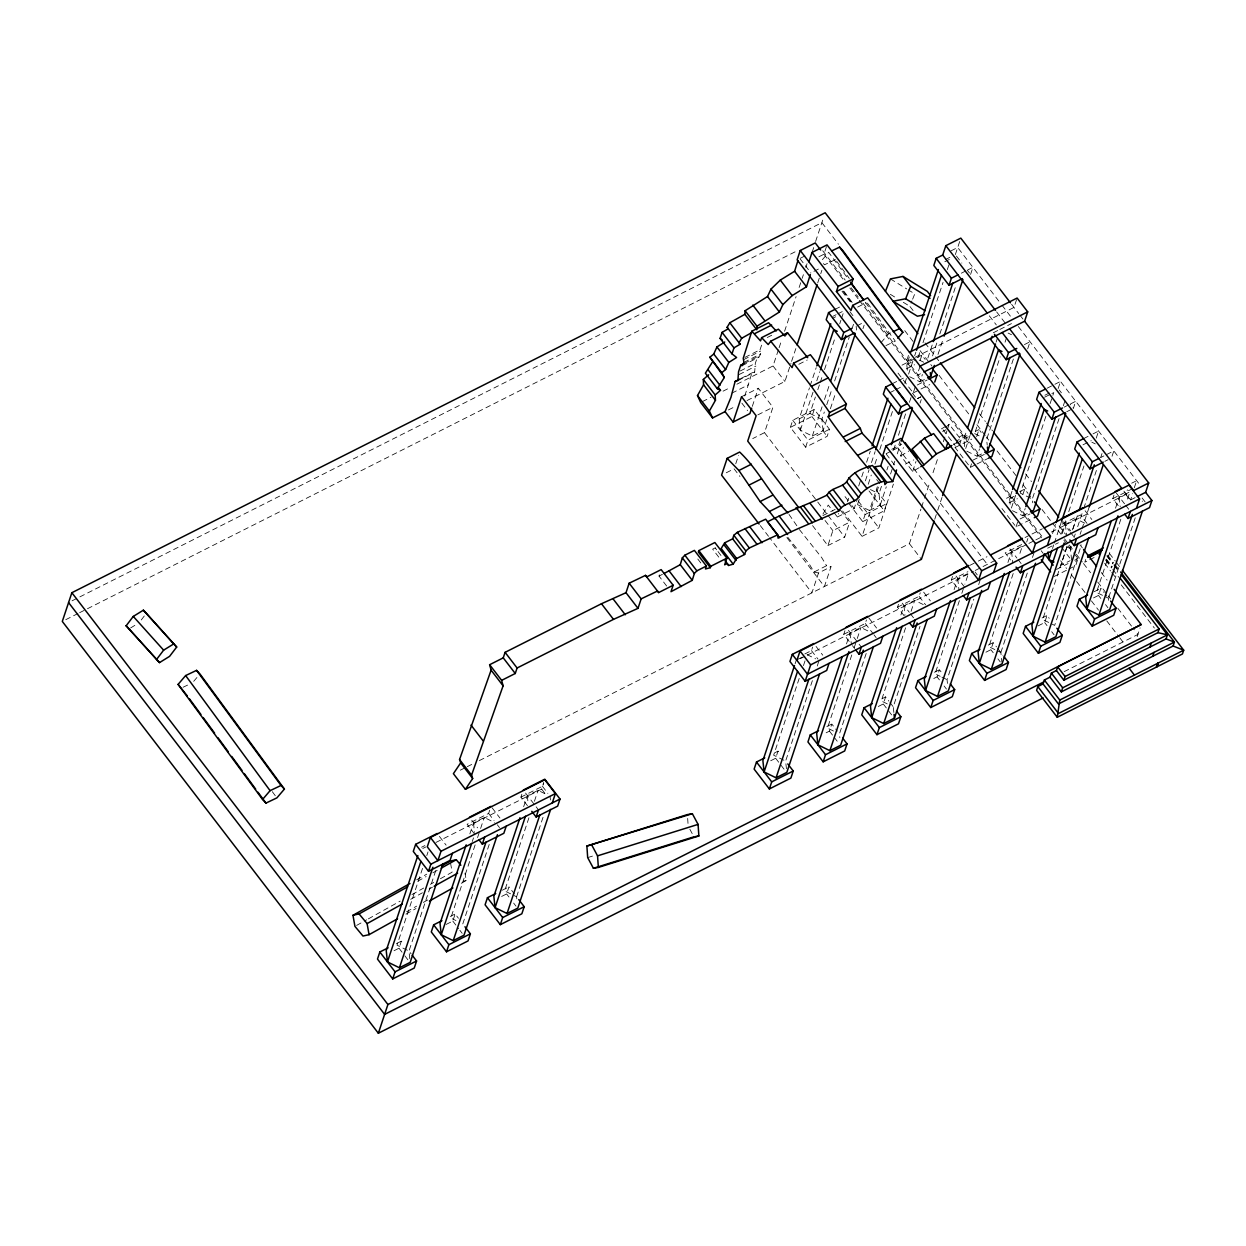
<?xml version="1.0" encoding="UTF-8"?>
<svg xmlns="http://www.w3.org/2000/svg" width="1246" height="1246" viewBox="0 0 1246 1246"><rect width="100%" height="100%" fill="white"/><g stroke="black" fill="none" stroke-linecap="round" stroke-linejoin="round"><path stroke-width="0.75" stroke-dasharray="5 3.75" d="M737.912 380.544L754.687 372.087L755.31 363.365L757.506 356.777L758.861 357.228L760.699 353.911L760.044 349.783L761.758 344.628M422.534 868.384L396.991 945.169L408.968 951.056L411.149 953.891M426.802 855.581L428.017 851.921M394.032 950.729L399 948.222L401.352 941.135L403.533 943.97M435.742 870.611L408.968 951.056L409.981 960.479M469.851 833.87L473.496 822.905L484.258 817.469L494.522 822.516M472.281 841.517L473.496 837.873M475.131 844.897L450.803 918.037L455.943 920.56M477.561 837.592L480.006 830.272M480.613 828.45L484.258 817.469M446.177 924.423L452.812 921.074L455.164 913.988L458.435 918.24M474.71 834.213L467.094 824.291L488.619 813.436L489.803 809.884M462.78 923.909L489.538 843.464M527.432 805.648L520.906 797.144L522.074 793.609M523.647 806.738L527.307 795.773L538.07 790.338L546.62 794.543M528.943 817.765L504.614 890.89L516.592 896.777L516.997 900.547M534.409 801.303L538.07 790.338M501.64 896.45L506.608 893.943L508.975 886.856L514.411 893.943M520.906 797.144L542.431 786.288L543.599 782.753M435.944 842.452L541.667 789.123L543.739 782.877M516.592 896.777L543.349 816.332M666.641 586.009L659.009 576.057L660.069 572.833M752.304 406.367L758.331 388.238L772.925 407.271L764.499 432.642L752.74 438.576M735.747 463.792L738.551 455.397M736.853 384.22L773.034 365.966L778.501 349.55M779.108 347.712L781.538 340.407M784.575 331.28L796.101 296.595M799.138 287.468L801.567 280.163M802.175 278.341L803.39 274.696M805.819 267.392L807.034 263.731M815.6 241.49L823.513 217.707M812.127 252.315L814.199 246.069M818.918 256.769L823.918 254.246L826.519 246.443M747.024 400.558L784.918 381.447L790.976 363.193M791.584 361.371L795.836 348.584M817.703 282.873L820.133 275.568M820.74 273.746L821.908 270.226M790.385 427.362L792.752 420.276L814.261 409.42L829.493 429.263L827.142 436.349L805.617 447.205L790.385 427.362L811.909 416.507L814.261 409.42M826.752 419.684L823.092 430.649L812.33 436.069L800.368 430.197L799.153 418.89L809.479 387.802M810.087 385.98L816.177 367.695M800.368 430.197L813.14 391.805M816.784 380.824L819.821 371.682M799.153 418.89L809.9 413.454L815.382 397.007M817.812 389.687L819.634 384.204M820.242 382.382L822.064 376.899M824.509 369.579L835.459 336.669M839.711 323.867L840.925 320.222M841.533 318.384L843.355 312.902M805.617 447.205L807.969 440.118L829.493 429.263M812.33 436.069L822.064 406.819M824.494 399.514L829.369 384.889M823.092 430.649L821.877 419.341L824.322 412.021M826.752 404.716L831.612 390.091M834.649 380.949L849.258 337.059M852.295 327.932L853.51 324.272M830.397 408.704L835.256 394.079M862.948 328.71L864.132 325.159M786.88 537.618L824.416 586.539L831.035 566.681L818.529 572.989L811.909 592.847L769.67 537.82M812.563 525.625L827.889 545.592L832.858 530.656L849.647 522.183L838.527 507.698M833.963 512.527L837.405 516.997L838.589 513.43M847.498 501.78L848.682 498.244M795.119 663.729L796.334 660.069M858.696 486.002L861.126 478.682M861.734 476.86L863.556 471.377M866.609 462.235L870.253 451.254M827.889 545.592L844.679 537.119L849.647 522.183M837.405 516.997L854.195 508.524L857.155 499.615M799.2 678.416L773.641 755.201L783.921 760.247M803.452 665.613L805.882 658.309M848.682 503.306L862.73 521.638L865.098 514.536L857.482 504.614L859.304 499.132M865.378 480.847L869.038 469.882M871.468 462.562L875.113 451.597M908.459 355.437L906.372 361.683L911.574 359.066M770.682 760.761L775.651 758.253L778.002 751.167L780.183 754.001M804.838 653.948L811.458 650.599L812.641 647.063M907.368 370.264L906.761 364.611L909.798 355.468M868.244 484.227L871.281 475.084M874.926 464.119L877.371 456.799M879.801 449.495L892.572 411.087M904.83 383.285L906.605 377.959M908.583 374.096L914.05 357.633M914.657 355.811L915.888 352.151M918.131 357.353L920.56 350.048M922.99 342.728L943.066 282.39M947.318 269.603L949.764 262.283M812.392 680.643L785.619 761.088L786.833 772.395M817.251 666.018L819.074 660.52M857.482 504.614L869.459 510.502L877.355 486.734M920.109 360.452L921.884 355.141L925.139 359.393M955.339 254.589L960.806 238.126M842.654 511.062L862.061 536.356L879.645 483.448L876.218 478.994M920.093 366.137L916.978 375.513L922.196 372.881M869.459 510.502L880.221 505.066L879.006 493.759L882.043 484.616M886.903 469.991L888.118 466.331M893.6 449.884L895.422 444.401M898.459 435.259L905.764 413.314M909.409 402.349L911.838 395.029M898.008 373.084L913.225 392.926L915.592 385.839M892.821 450.304L897.805 447.781L900.406 439.978M909.689 376.759L919.953 381.806L922.383 374.485M927.865 358.038L932.724 343.398M880.221 505.066L886.295 486.781M890.563 473.994L892.993 466.674M893.6 464.851L894.815 461.191M897.245 453.871L900.889 442.906M932.538 355.92L936.79 343.117M939.842 333.975L956.258 284.618M919.174 467.655L912.679 471.455L900.671 455.818L903.428 447.548M862.73 521.638L884.255 510.782L886.622 503.68L874.645 488.089M920.062 403.128L921.246 399.577M862.061 536.356L878.835 527.883L893.398 484.102M849.18 641.41L843.744 634.323L844.928 630.772M938.004 354.425L943.487 337.978M846.501 643.902L850.146 632.937L860.908 627.501L869.459 631.706M970.572 274.432L972.924 267.345L967.955 269.837M851.781 654.929L827.453 728.069L836.004 732.259M854.211 647.624L856.656 640.304M857.264 638.482L860.908 627.501M912.679 471.455L915.981 461.518M826.145 732.788L829.462 731.122L831.814 724.019L837.25 731.106M843.744 634.323L865.269 623.467L866.453 619.916M866.188 653.496L839.43 733.941L839.835 737.71M479.383 760.574L909.409 543.677L920.919 509.1M921.526 507.278L923.94 500.004M924.548 498.182L929.999 481.797M933.02 472.701L938.472 456.332M943.315 441.769L946.944 430.851M947.49 429.2L949.14 424.247L961.211 439.854L957.504 443.218M904.082 615.695L897.556 607.176L898.724 603.64M975.322 464.851L970.354 467.359L955.121 447.516L957.473 440.414L969.061 434.574M900.905 614.932L903.957 605.805L914.72 600.37L923.27 604.575M934.734 519.286L937.148 511.997M937.755 510.175L941.992 497.45M959.498 444.838L962.769 435.166L957.769 437.689M964.684 446.566L963.874 439.028L966.912 429.886M996.115 342.136L997.33 338.476M905.593 627.797L881.265 700.922L888.102 704.286M911.06 611.334L914.72 600.37M965.697 448.513L970.572 433.888M1016.58 299.601L1013.995 307.419L913.318 358.194M878.305 706.482L883.258 703.974L885.626 696.888L888.881 701.14M897.556 607.176L919.081 596.32L920.249 592.785M975.244 431.786L1000.18 356.823M1005.055 342.183L1006.877 336.7M976.646 436.661L978.998 429.559L981.178 432.393M970.354 467.359L971.522 463.808M893.849 712.463L893.242 706.809L920 626.364M966.803 451.177L977.066 456.223L979.496 448.903M1013.372 359.035L986.614 439.48L987.221 445.134M1027.685 348.849L1030.037 341.762L1021.767 345.936M956.803 587.131L951.352 580.044L952.536 576.493M954.109 589.623L957.753 578.658L968.516 573.238L964.871 584.203M959.404 600.65L935.076 673.79L940.2 676.313M961.834 593.345L964.264 586.025M933.768 678.509L937.07 676.843L939.437 669.741L942.692 673.993M947.458 683.431L947.053 679.662L973.811 599.217M978.671 584.592L980.493 579.11M1010.179 504.225L1009.572 498.571L1012.001 491.267M1011.394 508.057L1015.646 495.254M1045.877 416.351L1020.334 493.151L1032.311 499.023L1032.716 502.792M1050.129 403.564L1053.789 392.583L1050.705 394.141M1022.919 494.413L1024.695 489.102L1027.966 493.354M1058.15 388.55L1060.502 381.447L1045.519 389.017M1016.051 526.887L1018.403 519.8M1012.5 510.72L1022.764 515.766L1025.193 508.446M1007.921 562.491L1011.565 551.526L1022.327 546.091L1019.29 555.233M1059.069 418.578L1032.311 499.023L1029.04 494.771M1063.321 405.775L1065.159 400.293M1013.2 573.518L988.872 646.658L1000.85 652.53L1001.862 661.953M985.913 652.203L990.882 649.696L993.233 642.609L996.504 646.861M1026.688 542.057L1027.872 538.506M1000.85 652.53L1027.607 572.085M1032.482 557.46L1034.305 551.978M1052.512 533.568L1055.564 524.426M1052.512 548.52L1053.727 544.876M1054.334 543.038L1061.639 521.093M1061.452 533.615L1065.704 520.812M1068.757 511.685L1083.958 465.973M1062.34 533.522L1065.377 524.379L1076.139 518.959L1084.69 523.149M1096.231 438.156L1098.583 431.069L1090.25 435.275M1067.012 546.387L1042.684 619.511L1054.661 625.399L1081.419 544.954M1072.479 529.924L1076.139 518.959M1066.919 547.087L1060.844 565.373L1070.065 560.716M1073.008 528.802L1077.868 514.177M1038.058 625.897L1044.693 622.564L1047.045 615.477L1049.225 618.312M1071.607 559.952L1070.392 548.645L1071.607 544.985M1074.036 537.665L1075.251 534.02M1077.681 526.7L1083.163 510.253M1083.771 508.415L1097.15 468.2M1100.794 457.22L1102.009 453.56M1080.111 534.347L1081.341 530.687M1081.949 528.865L1089.238 506.92M1073.647 552.897L1078.008 558.566L1075.641 565.653L1069.021 568.986M1112.039 456.238L1113.815 450.912L1105.529 455.086M1085.718 559.501L1084.814 562.195L1088.038 560.575M1118.223 505.72L1112.787 498.634L1113.955 495.083M1115.528 508.212L1119.188 497.247L1129.935 491.812L1126.898 500.954M1051.39 532.042L1125.823 494.491L1127.396 489.818M1120.824 519.239L1096.496 592.38L1108.473 598.251L1108.878 602.02M1093.521 597.924L1098.489 595.417L1100.857 588.33L1104.112 592.582M1134.296 487.778L1136.664 480.676L1131.664 483.199M1123.908 491.158L1130.62 499.911L1132.692 493.665M1135.231 517.806L1108.473 598.251L1105.202 593.999M1137.193 636.597L1140.121 627.859M913.069 310.534L909.798 306.282L911.932 300.971M912.633 299.196L914.766 293.869L908.272 289.882M744.812 395.979L751.899 373.006L754.687 372.087M141.265 619.963L145.315 614.621M193.691 681.328L197.444 676.921M822.391 259.682L828.668 252.331L848.23 278.995M880.969 342.712L888.507 333.897L891.638 332.402M945.496 427.58L949.14 424.247M130.581 627.984L136.344 624.417M941.4 428.904L946.088 426.101M953.408 444.557L958.096 441.738M900.671 455.818L908.786 451.068M416.678 879.785L426.739 874.178M417.737 881.218L426.116 876.545M432.829 872.807L437.844 870.004M356.605 925.42L366.667 919.813M368.333 918.878L400.184 901.123M411.928 894.581L423.656 888.055M430.368 884.317L433.717 882.448M440.414 878.71L452.158 872.169L450.522 862.948M410.697 899.316L422.425 892.775M429.138 889.037L432.487 887.168M406.554 911.76L416.616 906.154M423.313 902.416L428.344 899.612M405.931 914.128L415.993 908.521M461.254 883.305L466.284 880.501L464.976 873.119M917.492 398.642L920.778 396.913M72.05 600.821L821.877 222.645L838.449 244.232M65.773 619.683L77.922 613.546M79.651 612.674L798.25 250.244M800.462 258.187L805.461 255.679M813.934 271.332L820.024 268.248M767.256 337.51L772.286 334.972M835.085 309.335L840.084 306.812M951.025 250.851L957.691 247.487L1000.85 303.728M744.937 357.4L760.044 349.783M743.737 359.611L760.527 351.138M832.811 316.375L836.128 314.708M837.779 313.867L842.748 311.36M945.403 259.589L950.371 257.081M743.909 362.368L760.699 353.911M832.593 318.337L835.677 316.78M944.826 261.722L950.978 258.623M744.08 363.536L757.506 356.777M857.653 307.077L865.97 302.887M742.071 365.701L758.861 357.228M740.202 370.997L755.31 363.365M739.096 374.548L755.886 366.075M741.027 378.41L752.786 372.476M702.401 401.601L711.014 397.256M723.069 391.166L729.954 387.693M857.03 325.782L863.649 322.449M961.336 273.186L966.304 270.678M731.838 393.16L748.628 384.703M798.826 364.268L807.221 360.032M741.541 396.711L758.331 388.238M728.427 409.934L735.156 406.554M757.817 414.887L772.925 407.271M902.011 365.156L915.265 358.474M916.916 357.649L921.884 355.141M906.761 364.611L915.981 359.954M906.278 368.909L914.564 364.735M892.198 383.752L897.198 381.229M898.864 380.388L905.531 377.024M993.28 332.775L998.186 330.299M999.822 329.474L1011.472 323.602M726.262 472.764L734.081 468.823L739.937 476.47M889.722 392.755L894.332 390.434M895.858 389.655L900.469 387.319M919.953 381.806L926.105 378.691M917.243 385.014L927.18 379.999M913.225 392.926L929.781 384.578M917.29 398.627L920.716 396.898M891.762 449.292L901.746 444.246M886.155 453.669L891.155 451.145M942.646 431.428L945.979 429.745M659.009 576.057L662.389 574.359M720.982 555.514L715.22 547.866L712.65 549.159L720.297 559.111M905.437 464.088L913.754 459.899M1044.896 395.231L1049.864 392.724M975.696 431.241L978.998 429.559M1044.553 397.24L1049.179 394.92M963.874 439.028L970.027 435.929M955.121 447.516L971.678 439.153M835.163 509.38L821.737 516.155L828.247 505.066L832.826 511.031M1064.146 407.146L1069.115 404.639M1070.766 403.797L1075.734 401.305L1073.382 408.392L1070.112 404.14M977.066 456.223L984.761 452.345M1066.747 411.725L1071.716 409.218M865.098 514.536L886.622 503.68M972.705 460.272L984.293 454.416M976.973 464.01L988.561 458.17M787.815 537.338L809.199 563.94L814.059 572.007L826.565 565.7L831.035 566.681M1083.584 438.623L1088.583 436.116M1082.976 444.838L1091.262 440.663M460.319 770.184L465.521 767.552M467.25 766.679L472.452 764.063M1006.488 498.291L1013.107 494.942M1019.726 491.609L1024.695 489.102M1009.572 498.571L1015.724 495.472M1009.089 502.87L1017.375 498.696M1100.576 457.594L1103.878 455.927M1104.828 461.347L1108.146 459.681M1022.764 515.766L1028.916 512.651M1020.053 518.975L1029.99 513.959M1017.702 526.061L1032.607 518.538M969.684 565.45L976.615 561.962M978.344 561.089L986.988 556.728M1025.084 537.509L1030.271 534.892M1032 534.02L1042.388 528.787M421.569 847.249L424.87 845.582M951.352 580.044L967.908 571.696M1021.72 544.549L1005.164 552.913L1010.599 559.999M1112.787 498.634L1132.645 488.603M422.768 848.495L425.836 846.937M797.876 659.305L802.486 656.969M800.384 658.636L805.57 656.019M807.299 655.147L973.484 571.338M975.229 570.466L1027.156 544.268M1028.885 543.396L1034.087 540.78M1035.815 539.892L1042.731 536.403M1130.62 499.911L1135.62 497.388M1047.652 548.193L1058.415 542.758M1056.483 569.422L1068.071 563.566M1074.691 560.233L1078.008 558.566M1054.116 576.509L1067.37 569.827M1089.658 559.75L1094.486 557.32M396.384 943.627L401.352 941.135M450.195 916.495L455.164 913.988M502.356 890.189L508.975 886.856M774.701 752.833L778.002 751.167M826.846 726.527L831.814 724.019M882.308 698.554L885.626 696.888M934.469 672.248L939.437 669.741M988.265 645.116L993.233 642.609M1042.077 617.969L1047.045 615.477M1094.237 591.679L1100.857 588.33M1064.162 671.656L1137.925 634.448L1135.558 631.364M835.459 259.573L824.525 264.775L822.267 262.361M885.937 345.594L895.298 341.124L866.531 301.921M183.053 687.262L187.741 685.02M587.676 857.606L593.158 855.893M463.232 881.187L466.284 880.501M814.059 572.007L818.529 572.989M1008.092 333.056L1011.518 334.722M1091.87 442.205L1095.281 443.888M919.237 360.032L926.074 363.38M974.637 433.608L981.49 436.972M809.9 413.454L821.877 419.341M1066.965 546.963L1070.392 548.645M870.44 489.569L879.006 493.759M941.914 677.154L947.053 679.662M807.097 654.648L815.647 658.854M890.423 278.917L906.652 288.885M890.329 294.321L895.189 297.311M903.303 302.295L909.798 306.282M1011.627 304.336L1018.698 313.556M1019.882 315.098L1023.418 319.708M1002.018 305.239L1011.316 317.372M1018.325 326.499L1140.012 485.052M956.414 256.006L961.865 263.093M967.301 270.18L969.481 273.014M1059.24 389.967L1061.405 392.802M1145.183 501.951L1141.912 497.699L1142.317 501.468M996.644 311.905L1006.098 324.225M989.324 315.814L996.317 324.926M1125.823 494.491L1130.543 500.643M1116.307 493.058L1124.515 503.758M1125.683 505.284L1129.203 509.863M1085.095 510.735L1091.808 519.489M1087.026 523.413L1080.5 514.91L1058.975 525.765L1065.501 534.269M1109.423 553.411L1115.31 561.089M1116.494 562.616L1121.213 568.768M1107.772 555.233L1113.613 562.849M1114.781 564.376L1119.469 570.466M1106.978 555.638L1112.88 563.317M1114.064 564.859L1118.768 571.011M1107.024 556.183L1112.943 563.893M1114.126 565.435L1118.861 571.603M1106.464 559.158L1112.304 566.774M1105.887 559.563L1111.806 567.273M1105.685 560.233L1111.603 567.942M1112.787 569.484L1118.706 577.194M1104.657 563.254L1110.575 570.964M1111.759 572.506L1116.494 578.689M1121.213 584.857L1154.357 628.031M1063.679 521.731L1070.703 530.889M925.015 342.868L934.484 355.203M935.668 356.745L939.204 361.371M979.434 413.781L985.352 421.491M986.536 423.033L992.455 430.742M1025.583 473.901L1031.486 481.61M1062.262 521.685L1069.348 530.936M1070.532 532.478L1074.083 537.104M1080.002 544.814L1082.369 547.897M1101.23 572.475L1107.102 580.138M904.736 330.611L913.022 341.404M920.124 350.656L931.961 366.075M939.063 375.342L968.656 413.89M976.942 424.684L985.228 435.493M986.411 437.035L988.779 440.118M997.065 450.912L1016.004 475.583M1023.106 484.834L1027.841 491.017M1042.045 509.521L1063.352 537.275M1064.536 538.817L1068.087 543.443M1069.27 544.985L1075.189 552.71M1076.373 554.252L1082.291 561.962M1083.475 563.504L1090.577 572.755M1097.679 582.007L1107.149 594.342M1108.333 595.884L1110.7 598.968M1117.802 608.235L1134.374 629.822M1063.866 540.141L1067.121 544.393M1068.211 545.81L1072.572 551.48M1061.592 547.337L1069.784 558.021M1098.489 595.417L1100.841 598.469M1105.529 604.575L1107.865 607.643M822.703 250.742L845.193 280.054M851.111 287.764L858.214 297.015M862.948 303.183L1042.871 537.618M1060.626 560.762L1066.545 568.472M1071.28 574.64L1085.484 593.143M1091.403 600.868L1098.505 610.119M1106.791 620.913L1118.628 636.332M1119.811 637.874L1123.362 642.5M823.918 254.246L843.947 280.35M849.834 288.013L858.073 298.76M859.257 300.302L1041.516 537.774M842.031 291.284L850.083 301.766M1041.142 550.716L1043.229 553.442M943.066 429.808L955.075 445.445M1001.986 508.57L1014.867 525.36M849.897 311.687L854.242 317.372M912.446 393.206L916.807 398.876M800.072 258.794L810.881 272.858M1009.867 548.863L1016.892 558.021M1018.075 559.547L1021.58 564.142M1044.693 622.564L1047.029 625.617M1051.717 631.722L1054.054 634.775M897.805 447.781L987.673 564.874M886.202 454.058L894.94 465.443M975.057 572.023L977.238 574.858M956.056 576.01L966.6 589.747M997.594 648.278L1003.03 655.365M773.034 365.966L784.918 381.447M811.909 416.507L827.142 436.349M869.023 490.924L884.255 510.782M909.409 543.677L921.417 559.314M990.882 649.696L993.218 652.748M997.906 658.854L1000.258 661.906M858.292 501.11L878.835 527.883M792.752 420.276L807.969 440.118M923.675 592.146L930.388 600.899M845.037 496.609L850.753 504.054M851.906 505.549L854.195 508.524M919.081 596.32L925.607 604.84M902.26 603.142L909.284 612.3M910.452 613.826L913.972 618.405M741.868 403.159L747.6 410.635M764.499 432.642L826.986 514.084M828.169 515.61L844.679 537.119M825.07 520.501L832.858 530.656M937.07 676.843L939.422 679.895M944.094 686.001L946.446 689.054M868.742 617.829L876.577 628.031M789.014 514.427L798.437 528.039M865.269 623.467L872.885 633.389M873.976 634.806L876.14 637.64M848.448 630.289L861.329 647.079M760.294 525.578L768.502 536.278M852.451 645.662L854.616 648.496M889.971 702.557L893.242 706.809M883.258 703.974L892.634 716.185M816.052 646.425L822.765 655.178M811.458 650.599L817.983 659.103M697.776 559.018L701.062 563.285M829.462 731.122L832.967 735.701M834.15 737.227L837.655 741.806M775.651 758.253L785.027 770.464M542.431 786.288L547.866 793.39M541.667 789.123L546.387 795.275M525.563 793.063L534.955 805.29M536.138 806.832L538.49 809.9M492.092 807.797L499.926 817.999M488.619 813.436L494.055 820.522M497.325 824.774L499.49 827.609M471.767 820.211L477.607 827.827M506.608 893.943L508.96 896.995M513.648 903.101L515.984 906.154M439.402 836.393L446.115 845.146M452.812 921.074L458.668 928.722M459.836 930.248L462.173 933.301M399 948.222L403.688 954.327M404.857 955.853L408.377 960.432M836.611 261.146L849.274 278.388M865.487 302.529L888.507 333.897M844.087 291.439L852.155 302.42M842.997 290.957L851.049 301.937M272.313 791.677L275.74 796.35M715.22 547.866L716.621 549.813M799.387 529.534L821.706 557.632L826.565 565.7M689.832 829.197L693.119 835.303M1119.188 497.247L1120.185 506.67M1065.377 524.379L1066.592 535.687M1011.565 551.526L1012.78 562.834M957.753 578.658L958.968 589.965M903.957 605.805L904.97 615.228M856.142 326.327L856.547 330.097M850.146 632.937L851.361 644.244M550.047 796.225L550.436 799.994M527.307 795.773L528.117 803.312M473.496 822.905L474.508 832.328M687.667 818.435L688.057 824.229"/><path stroke-width="1.5" d="M745.108 310.737L756.976 326.218L756.774 329.769L744.89 314.288L745.108 310.737L767.52 296.532L770.978 289.134L780.292 280.101L794.605 271.27L797.954 260.523M744.08 363.536L740.716 365.234L738.52 371.838L737.912 380.544L735.109 381.478L730.981 397.256L725.079 411.632L712.556 417.94L700.673 402.474L697.495 395.558L703.569 384.796L703.305 379.469L708.647 374.812M776.196 330.969L768.611 322.761L751.821 331.218L743.255 358.241L743.909 362.368L742.071 365.701L740.716 365.234M756.976 326.218L779.404 312.014L782.862 304.616L792.176 295.582L806.489 286.751L810.352 274.432M664.071 573.503L680.254 564.687L682.341 557.85L684.864 555.202L694.396 550.389L706.404 566.042L705.423 568.97L710.345 567.678L710.812 566.26L726.87 558.161L714.861 542.524L698.819 550.623L698.336 552.04L710.345 567.678M491.095 670.177L459.556 759.515L460.662 762.879L453.404 773.673L465.397 789.31L472.67 778.516L471.564 775.152L503.104 685.814L491.095 670.177L489.631 664.725L503.244 657.857L505.082 652.343L601.475 603.734L626.006 592.707L629.152 583.206L645.49 575.372L646.658 576.929L661.143 569.609L673.152 585.246L671.002 591.694L692.262 580.325L694.334 573.503L696.857 570.839L706.404 566.042M917.913 333.617L825.163 212.77L71.863 592.707L62.3 621.427L378.348 1033.23L1043.136 697.947M388.113 947.817L379.843 951.991L377.476 959.077L392.708 978.92L414.233 968.064L416.585 960.978L412.239 955.308M437.175 833.481L415.65 844.336L413.283 851.423L428.515 871.265L450.04 860.425L452.391 853.323M417.862 855.535L386.229 950.605L387.444 961.912L399.421 967.784L410.183 962.364L443.031 863.634M387.444 961.912L420.899 861.344M430.4 837.452L427.285 846.813L437.891 860.643L441.006 851.267L555.389 793.577L544.782 779.762L430.4 837.452L441.006 851.267M392.708 978.92L395.06 971.833L416.585 960.978M428.515 871.265L430.882 864.179L560.015 799.044L544.782 779.202L523.258 790.057M399.421 967.784L432.876 867.232M378.348 1033.23L387.911 1004.51L1141.196 624.573L1114.158 589.327M503.104 685.814L501.64 680.363L515.252 673.494L517.09 667.996L613.484 619.371L637.999 608.344L641.16 598.859L657.499 591.009L658.651 592.566L673.152 585.246M441.925 920.669L433.639 924.843L431.287 931.93L446.52 951.788L468.044 940.932L470.396 933.83L464.96 926.744M466.191 844.85L440.04 923.457L441.255 934.765L453.233 940.652L463.995 935.216L497.45 834.664M441.255 934.765L471.673 843.355M446.52 951.788L448.872 944.686L470.396 933.83M479.056 839.882L482.327 844.134L484.678 837.047M453.233 940.652L486.08 841.922M506.203 826.191L503.851 833.278L482.327 844.134M495.721 893.538L487.451 897.712L485.083 904.798L500.316 924.641L521.84 913.785L524.208 906.699L518.772 899.612M520.003 817.703L493.852 896.326L495.067 907.633L507.044 913.505L517.806 908.085L550.639 809.355M495.067 907.633L525.469 816.208M500.316 924.641L502.683 917.554L524.208 906.699M531.777 811.333L536.138 817.002L538.49 809.9M507.044 913.505L539.892 814.775M552.274 802.954L555.389 793.577M560.015 799.044L557.647 806.146L536.138 817.002M712.556 417.94L709.379 411.04L715.453 400.278L715.188 394.951L720.515 390.294L717.275 388.69L724.331 377.476L721.761 372.694L725.639 369.517L728.817 362.415L736.588 357.509L731.978 353.848L720.095 338.382L722.088 332.386L728.303 328.726L727.119 327.309L729.813 322.776L744.89 314.288M731.978 353.848L733.972 347.852L740.171 344.192L727.119 327.309M725.079 411.632L733.1 422.083L741.541 396.711L756.151 415.743L747.709 441.115L798.406 507.184M784.996 336.062L778.407 329.178L761.618 337.65L760.543 340.906L751.821 331.218M787.83 512.885C769.888 494.055 758.518 470.054 739.657 452.049L727.15 458.357L721.574 475.131L759.11 524.052M820.662 250.01L815.242 242.939L800.244 250.508L797.129 259.869L931.525 434.979M751.696 408.174L749.89 413.61L733.1 422.083M808.919 261.816L812.034 252.44L827.033 244.886L853.121 278.87L851.423 283.932L836.44 291.486L850.987 310.441L852.669 305.379L867.668 297.81L1050.518 536.06L1047.388 545.437M777.675 534.83L749.329 547.991L745.84 550.934L744.656 554.454L736.62 558.52L733.193 564.142L721.185 548.505L724.627 542.867L732.664 538.817L733.832 535.297L737.321 532.354L765.667 519.193L777.675 534.83L778.08 538.194C797.923 527.79 818.638 520.563 838.947 510.798C842.888 503.15 853.214 503.649 858.619 497.481C863.525 488.261 874.926 483.682 884.489 481.112L884.909 484.585L886.856 482.436L892.712 481.532L896.559 469.929M797.051 344.94L817.096 284.695M726.87 558.161L724.658 564.796L727.228 563.504L728.63 565.466L733.193 564.142M868.228 468.574C854.289 451.379 840.645 435.134 828.185 416.865L844.975 408.392L846.423 404.047L828.169 377.896L810.383 354.721L793.593 363.193L792.113 367.648L770.729 341.217L787.519 332.76L807.72 357.711M835.085 309.335L828.559 312.621L826.191 319.708L841.424 339.566L854.678 332.884M836.44 291.486L838.122 286.424L853.121 278.87M816.784 365.872L830.77 323.82M820.429 369.86L833.808 329.645L837.234 331.311M841.424 339.566L843.791 332.464L852.062 328.29M830.584 381.229L845.785 335.517M836.471 390.419L855.332 333.741M828.185 416.865L829.634 412.504L846.423 404.047M764.764 757.848L756.493 762.022L754.126 769.109L769.358 788.952L790.883 778.096L793.235 771.009L787.799 763.923M813.825 643.512L792.3 654.368L789.933 661.455L805.165 681.297L826.69 670.457L829.042 663.355M892.198 383.752L885.672 387.054L883.321 394.141L898.537 413.984L911.792 407.302M794.512 665.566L762.895 760.636L764.094 771.944L776.071 777.816L786.833 772.395L819.681 673.665M796.91 660.396L800.041 651.019L967.955 566.323M872.075 445.772L887.884 398.237M764.094 771.944L797.549 671.376M1010.444 302.794L960.806 238.126L945.823 245.68L942.692 255.056L936.167 258.343L933.815 265.445L949.047 285.287L962.286 278.606M875.72 449.775L890.937 404.062M911.013 351.808L938.394 269.541M769.358 788.952L771.71 781.865L793.235 771.009M805.165 681.297L810.648 664.85L1139.56 498.945L1128.954 485.13L1044.117 527.915M916.495 350.328L941.431 275.366M885.937 445.975L882.822 455.351L978.593 580.138L981.708 570.761L996.707 563.208L900.936 438.405L885.937 445.975L981.708 570.761M776.071 777.816L808.919 679.086M892.712 481.532L880.704 465.879L884.006 455.958M898.537 413.984L900.905 406.897L907.041 403.797L891.84 383.939M891.357 444.682L902.291 411.772M949.047 285.287L951.399 278.201L958.018 274.852M933.332 341.575L952.801 283.076M901.497 441.084L912.446 408.174M818.575 730.701L810.289 734.875L807.938 741.962L823.17 761.82L844.695 750.964L847.046 743.862L842.701 738.193M927.631 377.927L930.715 376.37L934.36 365.405M944.094 336.155L962.94 279.478M842.234 656.704L816.691 733.489L817.906 744.797L829.883 750.684L840.645 745.248L873.493 646.518M934.749 382.07L937.117 374.984L932.756 369.314M817.906 744.797L848.931 651.565M823.17 761.82L825.522 754.718L847.046 743.862M855.706 649.914L858.977 654.166L861.329 647.079M829.883 750.684L863.338 650.116M882.853 636.223L880.501 643.31L858.977 654.166M949.499 447.283L936.462 453.856L924.034 464.805L912.041 449.152L924.454 438.218L933.612 433.608L945.605 449.245L947.77 442.735M872.371 703.569L864.101 707.744L861.749 714.83L876.966 734.673L898.491 723.817L900.858 716.73L896.497 711.061M992.112 336.311L990.928 339.862L1006.161 359.705L1019.399 353.023M896.653 627.735L870.502 706.357L871.717 717.665L883.694 723.537L894.457 718.117L927.289 619.387M934.126 521.093L921.417 559.314L465.397 789.31M942.599 495.628L956.523 453.762M967.535 428.063L995.507 343.958M871.717 717.665L902.12 626.24M970.572 433.888L998.544 349.783L1001.971 351.465M876.966 734.673L879.333 727.586L900.858 716.73M909.518 622.782L912.788 627.034L915.14 619.932M883.694 723.537L917.149 622.984M1006.161 359.705L1008.512 352.618L1016.798 348.444M980.104 447.08L1009.914 357.493M923.925 372.009L1024.601 321.234L1027.716 311.858L1017.11 298.043L909.487 352.322M984.761 452.345L987.829 450.787L1020.069 353.895M936.665 609.076L934.298 616.178L912.788 627.034M989.885 443.732L994.23 449.417L991.878 456.503L988.561 458.17M926.183 676.422L917.913 680.596L915.545 687.699L930.778 707.541L952.302 696.685L954.67 689.599L950.309 683.929M950.464 600.603L924.314 679.21L925.529 690.518L937.506 696.405L948.268 690.969L981.708 590.417M925.529 690.518L955.931 599.108M930.778 707.541L933.145 700.454L954.67 689.599M963.329 595.635L966.585 599.887L968.952 592.8M937.506 696.405L970.338 597.675M1045.519 389.017L1038.977 392.303L1036.625 399.405L1051.858 419.248L1065.096 412.566M1012.609 489.429L1041.204 403.502M1016.269 493.432L1044.241 409.327L1047.652 411.009M990.477 581.944L988.109 589.031L966.585 599.887M993.592 572.568L996.707 563.208M979.995 649.291L971.709 653.465L969.357 660.551L984.589 680.394L1006.114 669.538L1008.466 662.451L1004.12 656.782M1051.858 419.248L1054.209 412.161L1062.495 407.972M1025.801 506.624L1055.611 417.036M1004.26 573.456L978.11 652.079L979.325 663.386L991.302 669.273L1002.064 663.838L1035.519 563.285M979.325 663.386L1009.743 571.976M1065.766 413.438L1033.526 510.33L1030.458 511.888M1034.492 501.858L1039.927 508.944L1037.56 516.031L1034.258 517.713M984.589 680.394L986.941 673.307L1008.466 662.451M1016.051 567.086L1020.396 572.755L1022.748 565.668M991.302 669.273L1024.15 570.543M1050.518 536.06L1035.519 543.63L1032.404 552.99L800.244 250.508M1083.584 438.623L1077.058 441.925L1074.706 449.012L1089.938 468.854L1103.177 462.173M1044.273 554.813L1041.921 561.899L1020.396 572.755M1056.172 522.588L1079.27 453.108M1033.806 622.143L1025.52 626.333L1023.168 633.42L1038.401 653.262L1059.91 642.406L1062.277 635.32L1056.842 628.233M1053.991 562.008L1048.867 559.501L1051.904 550.358M1061.639 521.093L1082.322 458.933M1057.465 548.147L1031.922 624.947L1033.136 636.254L1045.114 642.126L1055.876 636.706L1088.724 537.976M1033.136 636.254L1064.162 543.007M1089.938 468.854L1092.29 461.768L1098.91 458.435M1079.083 510.517L1094.3 464.82M1038.401 653.262L1040.753 646.176L1062.277 635.32M1069.847 539.939L1074.208 545.608L1076.56 538.521M1089.238 506.92L1103.224 464.867M1045.114 642.126L1077.961 543.396M1141.196 624.573L1057.652 666.844L1056.421 670.55L1051.375 673.105L1050.02 677.154L1044.366 680.02L1043.058 683.945L1037.825 686.593L1036.579 690.362L1057.262 717.26L1156.74 666.922M1098.084 527.665L1095.732 534.752L1074.208 545.608M1087.602 595.012L1079.332 599.186L1076.965 606.272L1092.197 626.131L1113.722 615.275L1116.089 608.173L1110.638 601.086M1099.143 554.314L1099.969 551.853L1089.471 557.149M1111.276 521.015L1085.733 597.8L1086.948 609.107L1098.925 614.994L1109.688 609.559L1142.52 510.829M1086.948 609.107L1117.958 515.86M1056.421 670.55L1063.866 680.223L1065.096 676.516L1159.138 628.95L1120.092 578.066M1050.02 677.154L1061.343 691.873L1062.682 687.808L1167.409 634.853L1121.229 574.686M1120.637 571.992L1174.417 642.079L1059.77 700.05L1057.262 717.26M1092.197 626.131L1094.564 619.028L1116.089 608.173M1124.749 514.224L1128.004 518.476L1130.371 511.39M1098.925 614.994L1132.365 514.427M1136.445 508.321L1139.56 498.945M1137.287 496.547L1145.619 492.341L1148.734 482.981L1024.601 321.234M1145.619 492.341L1151.896 500.534L1149.528 507.62L1128.004 518.476M1063.866 680.223L1157.908 632.657L1159.138 628.95M1043.058 683.945L1058.461 703.99L1152.706 656.299L1154.014 652.374M1061.343 691.873L1166.069 638.918L1167.409 634.853L1157.908 632.657M1152.706 656.299L1173.109 646.02L1174.417 642.079L1166.069 638.918M1149.933 647.048L1151.288 642.983M1173.109 646.02L1183.7 650.194L1182.438 653.963L1156.49 667.046L1158.001 663.152L1183.7 650.194L1122.381 570.31M885.454 291.33L890.423 278.917L903.007 276.441L927.351 291.393L930.606 295.645M924.61 314.786L917.414 316.204L893.071 301.252L905.655 298.76L910.624 286.362L903.007 276.441M724.331 377.476L709.877 357.213L713.756 354.035L716.933 346.933L724.705 342.027M1156.49 667.046L1158.359 662.981L1156.646 666.719M717.275 388.69L705.392 373.208L712.447 362.01M779.435 537.509L767.443 521.872C786.787 511.654 807.159 504.817 826.939 495.16C830.88 487.498 841.221 488.011 846.61 481.844C851.516 472.623 862.917 468.044 872.48 465.474L884.489 481.112M751.743 332.604L741.697 338.258L739.003 342.79L740.171 344.192M126.158 625.772L133.275 616.427L143.368 610.182L146.343 613.297L176.698 647.032L169.581 656.362L159.504 662.607L126.158 625.772L159.504 662.607M156.529 659.508L163.631 650.163L173.724 643.917L176.698 647.032M770.729 341.217L768.206 344.535L761.618 337.65M785.837 334.972L787.519 332.76M178.1 684.381L185.638 675.566L196.572 670.364L199.967 673.977L284.415 789.076L276.877 797.892L265.959 803.094L262.548 799.48L178.1 684.381L187.196 695.782M262.548 799.48L270.086 790.665L281.02 785.463L284.415 789.076M897.821 338.196L902.836 332.308L842.997 250.758L839.602 247.129L831.798 250.851M945.605 449.245L951.851 445.492M920.794 466.705L924.034 464.805M397.552 918.8L369.065 934.671L362.975 936.042L354.923 926.354L352.976 915.28L409.965 883.523M441.816 865.768L450.195 861.095L456.285 859.724L460.88 865.269M352.976 915.28L359.066 913.91L407.676 886.825M441.209 868.135L456.285 859.724M369.065 934.671L367.103 923.598L402.318 903.989M434.153 886.249L457.625 873.166M429.403 901.045L452.874 887.962M1158.001 663.152L1058.508 713.491L1037.825 686.593M754.889 333.523L771.663 325.066M735.109 381.478L740.14 378.94M793.593 363.193L811.38 386.353L828.169 377.896M920.093 366.137L1027.716 311.858M727.15 458.357L738.894 470.49L751.4 464.182M928.831 379.158L937.117 374.984M843.558 436.879L860.347 428.422L861.967 433.094L874.754 446.722L883.881 458.621M748.908 485.146L761.415 478.838M845.177 441.567L861.967 433.094M738.894 470.49L760.091 501.546L772.598 495.238M857.964 455.195L874.754 446.722M760.091 501.546L769.405 511.483L781.912 505.175M985.96 453.591L994.23 449.417M1031.641 513.118L1039.927 508.944M469.446 817.205L490.971 806.349M846.096 627.236L867.621 616.381M899.908 600.089L921.433 589.233M953.72 572.958L968.578 565.466M1007.531 545.81L1022.39 538.319M1061.327 518.679L1082.852 507.823M1115.139 491.531L1121.665 488.245L1002.158 332.526M990.461 554.984L1021.611 539.253M1148.734 482.981L1133.735 490.535L1009.634 328.835M1151.896 500.534L807.533 674.211L792.3 654.368M1087.478 555.95L1103.364 547.929M1089.144 556.168L1101.666 549.844M1087.665 557.383L1102.289 550M1043.572 682.029L384.625 1014.384L68.577 602.581M893.195 331.654L899.441 328.695L902.836 332.308M586.882 846.05L687.403 814.588L692.34 813.7L698.072 824.385L698.866 835.957L598.345 867.418L593.408 868.291L587.676 857.606L586.882 846.05L692.34 813.7M598.345 867.418L597.55 855.846L698.072 824.385M593.408 868.291L693.929 836.829M695.58 836.533L698.866 835.957M880.704 465.879L874.848 466.798L886.856 482.436M910.624 286.362L930.092 298.324M905.655 298.76L925.124 310.721M720.095 338.382L722.4 340.205M143.368 610.182L173.724 643.917M133.275 616.427L163.631 650.163M359.066 913.91L367.103 923.598M1129.141 668.23L1134.421 675.083M1057.652 666.844L1065.096 676.516M1051.375 673.105L1062.682 687.808M1044.366 680.02L1059.77 700.05M945.823 245.68L995.461 310.363M942.692 255.056L986.988 312.777M936.167 258.343L951.399 278.201M994.464 334.302L1008.512 352.618M1038.977 392.303L1054.209 412.161M1077.058 441.925L1092.29 461.768M940.387 362.913L974.699 407.613M993.638 432.284L1020.848 467.733M1038.588 490.862L1058.711 517.059M1083.553 549.439L1096.527 566.338M851.423 283.932L863.743 299.959M1044.522 553.831L1053.213 565.17M1079.332 599.186L1094.564 619.028M812.034 252.44L838.122 286.424M852.669 305.379L1035.519 543.63M1041.235 559.719L1050.612 571.93M828.559 312.621L843.791 332.464M885.672 387.054L900.905 406.897M924.454 438.218L936.462 453.856M794.605 271.27L806.489 286.751M920.249 441.302L932.242 456.939M780.292 280.101L792.176 295.582M905.079 442.579L917.072 458.216M770.978 289.134L782.862 304.616M1025.52 626.333L1040.753 646.176M767.52 296.532L779.404 312.014M844.975 408.392L860.347 428.422M752.802 305.099L764.686 320.58M868.805 466.035L880.797 481.672M855.099 472.95L867.091 488.588M848.931 477.701L860.939 493.354M729.813 322.776L741.697 338.258M846.61 481.844L858.619 497.481M842.576 485.161L854.585 500.799M971.709 653.465L986.941 673.307M722.088 332.386L733.972 347.852M832.982 489.429L844.975 505.066M829.026 492.092L841.034 507.729M716.933 346.933L728.817 362.415M826.939 495.16L838.947 510.798M713.756 354.035L725.639 369.517M709.877 357.213L721.761 372.694M708.102 369.813L719.97 385.294M810.258 503.571L822.267 519.208M718.366 387.49L720.515 390.294M803.343 505.58L815.336 521.217M703.305 379.469L715.188 394.951M800.368 507.075L812.361 522.713M703.569 384.796L715.453 400.278M796.069 507.527L808.062 523.164M917.913 680.596L933.145 700.454M697.495 395.558L709.379 411.04M779.155 516.046L791.163 531.684M775.604 518.866L787.597 534.503M769.405 511.483L775.324 519.193M750.014 527.089L762.022 542.726M744.89 528.538L756.898 544.175M737.321 532.354L749.329 547.991M733.832 535.297L745.84 550.934M864.101 707.744L879.333 727.586M732.664 538.817L744.656 554.454M724.627 542.867L736.62 558.52M723.988 544.782L735.981 560.42M800.041 651.019L810.648 664.85M725.047 560.653L728.63 565.466M698.819 550.623L710.812 566.26M684.864 555.202L696.857 570.839M682.341 557.85L694.334 573.503M680.254 564.687L692.262 580.325M810.289 734.875L825.522 754.718M669.149 570.948L681.141 586.586M645.49 575.372L658.651 592.566M629.152 583.206L641.16 598.859M756.493 762.022L771.71 781.865M626.006 592.707L637.999 608.344M613.266 599.124L625.274 614.761M601.475 603.734L613.484 619.371M505.082 652.343L517.09 667.996M503.244 657.857L515.252 673.494M489.631 664.725L501.64 680.363M471.004 725.094L483.012 740.731M459.556 759.515L471.564 775.152M460.662 762.879L472.67 778.516M487.451 897.712L502.683 917.554M415.65 844.336L430.882 864.179M433.639 924.843L448.872 944.686M379.843 951.991L395.06 971.833M71.863 592.707L387.911 1004.51M839.602 247.129L899.441 328.695M850.535 282.141L863.198 299.383M196.572 670.364L281.02 785.463M185.638 675.566L270.086 790.665M189.485 698.881L200.902 714.441M203.176 717.556L214.592 733.1M218.019 737.772L228.283 751.774M231.709 756.431L241.989 770.433M244.263 773.548L255.679 789.107M257.969 792.207L265.959 803.094M811.38 386.353L829.634 412.504M591.819 845.177L597.55 855.846M1048.057 551.962L1048.867 559.501M987.424 447.018L987.829 450.787M930.31 372.601L930.715 376.37M894.052 714.347L894.457 718.117"/></g></svg>
